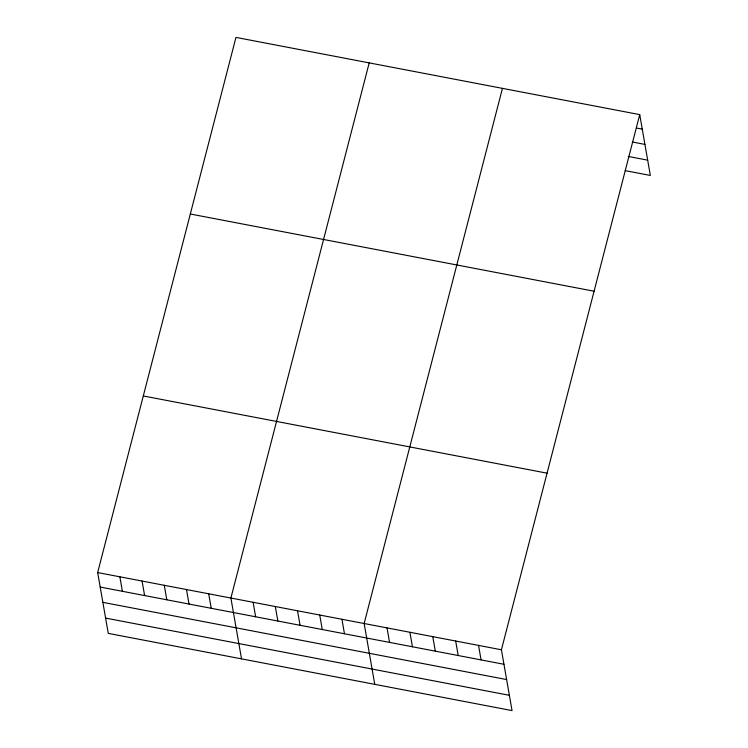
<?xml version="1.0" encoding="UTF-8"?>
<svg xmlns="http://www.w3.org/2000/svg" width="748" height="748" viewBox="0 0 748 748"><rect width="100%" height="100%" fill="white"/><g stroke="black" fill="none" stroke-linecap="round" stroke-linejoin="round"><path stroke-width="1.12" d="M639.727 114.622L501.422 649.778L512.043 710.6L108.273 633.378L97.661 572.557L235.957 37.4L639.727 114.622L650.339 175.443L625.178 170.628M369.203 62.879L230.898 598.035L241.52 658.866M502.45 88.367L364.145 623.523L374.757 684.345M636.539 128.03L642.261 129.124M632.341 141.998L644.926 144.411M628.226 156.435L647.675 160.156M190.319 214.003L594.09 291.224M143.298 395.954L547.059 473.175M97.661 572.557L501.422 649.778M100.185 587.058L503.956 664.28M102.859 602.346L506.62 679.567M105.608 618.091L509.369 695.313M478.542 645.402L481.076 659.904M455.663 641.027L458.197 655.529M432.783 636.651L435.317 651.153M409.904 632.275L412.438 646.777M387.025 627.899L389.558 642.401M341.939 619.269L344.463 633.771M319.733 615.024L322.257 629.526M297.526 610.779L300.051 625.281M275.311 606.535L277.845 621.036M253.105 602.29L255.638 616.791M208.692 593.79L211.226 608.292M186.486 589.546L189.02 604.047M164.279 585.301L166.813 599.803M142.073 581.046L144.607 595.548M119.867 576.802L122.392 591.303"/></g></svg>
